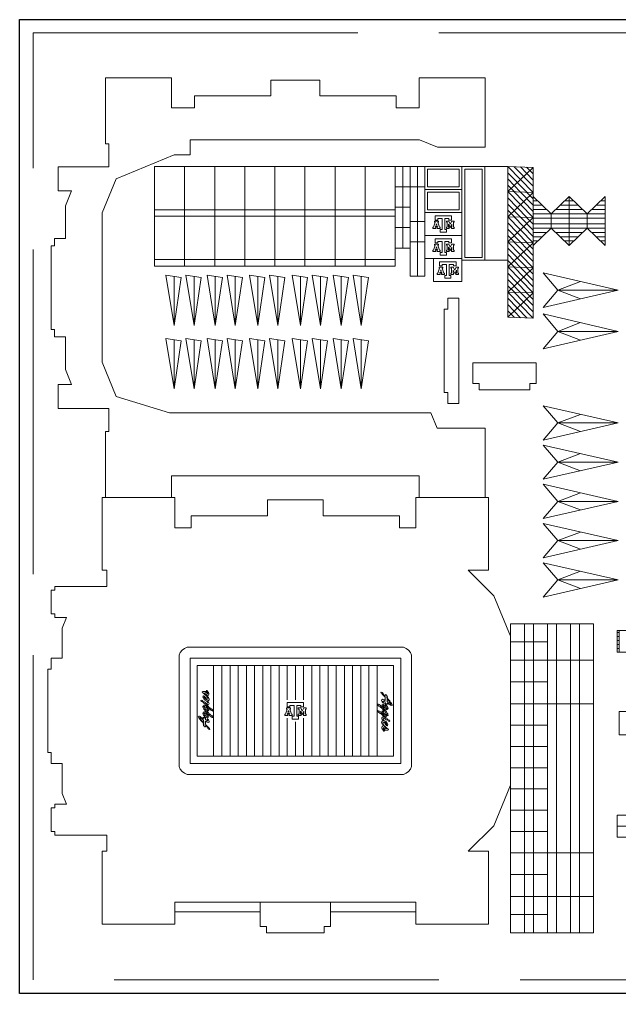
# Model space of a CAD drawing. Header units: inches. Extents: x -1530 to 385, y -443 to 699.
# Drawn here: x 170.21 to 181.3, y 26.38 to 44.38 of the extents above; entities that cross this region are included whole.
import ezdxf

# ---------------------------------------------------------------- set-up
doc = ezdxf.new("R2010")
doc.units = ezdxf.units.IN
doc.header["$LTSCALE"] = 0.5
doc.header["$MEASUREMENT"] = 0
doc.linetypes.add('ACAD_ISO02W100', pattern=[15, 12, -3])
doc.layers.add('01Table', color=1, linetype='Continuous')
for name, color, linetype, lineweight in [('02Material Outline', 3, 'Continuous', 0), ('03Cut', 5, 'Continuous', 0), ('04Score', 2, 'Continuous', 0)]:
    doc.layers.add(name, color=color, linetype=linetype, lineweight=lineweight)

msp = doc.modelspace()

# ---------------------------------------------------------------- linework, layer by layer
at = {"layer": '01Table'}
msp.add_lwpolyline([(170.21, 44.377), (202.21, 44.377), (202.21, 26.377), (170.21, 26.377)], close=True, dxfattribs=at)
at = {"layer": '02Material Outline', "linetype": 'ACAD_ISO02W100'}
msp.add_lwpolyline([(170.46, 44.127), (200.46, 44.127), (200.46, 26.627), (170.46, 26.627)], close=True, dxfattribs=at)
at = {"layer": '03Cut'}
for p, q in [((173.02, 43.3), (171.8, 43.3)), ((171.8, 43.3), (171.8, 42.08)), ((173.02, 43.3), (173.02, 42.742)), ((174.856, 42.964), (174.856, 43.258)), ((174.856, 43.258), (175.757, 43.258)), ((175.757, 42.964), (175.757, 43.258)), ((177.593, 43.3), (178.813, 43.3)), ((177.593, 43.3), (177.593, 42.742)), ((178.813, 43.3), (178.813, 42.017)), ((173.443, 42.964), (174.856, 42.964)), ((173.443, 42.742), (173.443, 42.964)), ((175.757, 42.964), (177.17, 42.964)), ((177.17, 42.742), (177.17, 42.964)), ((173.443, 42.742), (173.02, 42.742)), ((177.17, 42.742), (177.593, 42.742)), ((173.361, 41.877), (173.361, 42.155)), ((173.361, 42.155), (177.602, 42.155)), ((177.934, 42.017), (177.602, 42.155)), ((171.862, 42.08), (171.8, 42.08)), ((171.862, 41.656), (171.862, 42.08)), ((178.813, 42.017), (177.934, 42.017)), ((171.996, 41.433), (173.066, 41.877)), ((173.361, 41.877), (173.066, 41.877)), ((170.925, 41.211), (170.925, 41.656)), ((171.862, 41.656), (170.925, 41.656)), ((172.704, 41.66), (179.234, 41.66)), ((172.704, 41.66), (172.704, 39.82)), ((177.152, 41.66), (177.152, 39.82)), ((177.289, 40.153), (177.289, 41.66)), ((177.425, 39.633), (177.425, 41.66)), ((177.562, 39.633), (177.562, 41.66)), ((177.698, 39.633), (177.698, 41.66)), ((178.384, 41.66), (178.384, 39.536)), ((178.809, 41.66), (178.809, 39.928)), ((179.698, 41.644), (179.234, 41.66)), ((179.234, 41.66), (179.234, 38.875)), ((179.698, 41.644), (179.234, 41.195)), ((179.698, 41.644), (179.698, 38.858)), ((171.734, 40.801), (171.996, 41.433)), ((177.698, 41.283), (177.152, 41.283)), ((178.384, 41.235), (177.698, 41.235)), ((171.173, 41.211), (170.925, 41.211)), ((171.059, 40.935), (171.173, 41.211)), ((179.698, 41.179), (179.234, 41.195)), ((179.698, 41.179), (179.234, 40.731)), ((179.698, 41.106), (180.031, 40.783)), ((180.365, 41.106), (180.031, 40.783)), ((180.365, 41.106), (180.365, 40.2)), ((180.365, 41.106), (180.699, 40.783)), ((181.033, 41.106), (180.699, 40.783)), ((181.033, 41.106), (181.033, 40.2)), ((171.059, 40.331), (171.059, 40.935)), ((177.425, 40.906), (177.152, 40.906)), ((171.734, 40.801), (171.734, 38.041)), ((172.704, 40.74), (177.152, 40.74)), ((178.384, 40.81), (177.698, 40.81)), ((179.698, 40.715), (179.234, 40.731)), ((179.698, 40.715), (179.234, 40.267)), ((180.031, 40.783), (180.031, 40.523)), ((180.699, 40.783), (180.699, 40.523)), ((177.425, 40.53), (177.152, 40.53)), ((177.425, 40.646), (177.698, 40.646)), ((180.031, 40.523), (179.698, 40.2)), ((180.031, 40.523), (180.365, 40.2)), ((180.699, 40.523), (180.365, 40.2)), ((180.699, 40.523), (181.033, 40.2)), ((170.857, 40.331), (171.059, 40.331)), ((170.857, 40.192), (170.857, 40.331)), ((178.384, 40.386), (177.698, 40.386)), ((170.795, 40.192), (170.795, 38.649)), ((170.857, 40.192), (170.795, 40.192)), ((177.152, 40.153), (177.425, 40.153)), ((177.425, 40.27), (177.698, 40.27)), ((179.698, 40.251), (179.234, 40.267)), ((179.698, 40.251), (179.234, 39.803)), ((178.384, 39.961), (177.698, 39.961)), ((177.861, 39.961), (177.861, 39.536)), ((172.704, 39.82), (177.152, 39.82)), ((178.384, 39.928), (179.234, 39.928)), ((179.698, 39.787), (179.234, 39.803)), ((179.698, 39.787), (179.234, 39.339)), ((172.915, 39.649), (173.198, 39.606)), ((173.065, 38.719), (172.915, 39.649)), ((173.065, 38.719), (173.198, 39.606)), ((173.284, 39.649), (173.567, 39.606)), ((173.434, 38.719), (173.284, 39.649)), ((173.434, 38.719), (173.567, 39.606)), ((173.675, 39.649), (173.958, 39.606)), ((173.825, 38.719), (173.675, 39.649)), ((173.825, 38.719), (173.958, 39.606)), ((174.044, 39.649), (174.327, 39.606)), ((174.194, 38.719), (174.044, 39.649)), ((174.194, 38.719), (174.327, 39.606)), ((174.462, 39.649), (174.745, 39.606)), ((174.612, 38.719), (174.462, 39.649)), ((174.612, 38.719), (174.745, 39.606)), ((174.831, 39.649), (175.114, 39.606)), ((174.981, 38.719), (174.831, 39.649)), ((174.981, 38.719), (175.114, 39.606)), ((175.249, 39.649), (175.532, 39.606)), ((175.399, 38.719), (175.249, 39.649)), ((175.399, 38.719), (175.532, 39.606)), ((175.618, 39.649), (175.901, 39.606)), ((175.768, 38.719), (175.618, 39.649)), ((175.768, 38.719), (175.901, 39.606)), ((176.005, 39.649), (176.288, 39.606)), ((176.154, 38.719), (176.005, 39.649)), ((176.154, 38.719), (176.288, 39.606)), ((176.374, 39.649), (176.657, 39.606)), ((176.523, 38.719), (176.374, 39.649)), ((176.523, 38.719), (176.657, 39.606)), ((177.425, 39.633), (177.698, 39.633)), ((181.268, 39.374), (179.885, 39.697)), ((180.157, 39.374), (179.885, 39.697)), ((178.384, 39.536), (177.861, 39.536)), ((179.698, 39.323), (179.234, 39.339)), ((179.698, 39.323), (179.234, 38.875)), ((181.268, 39.374), (179.885, 39.051)), ((180.157, 39.374), (179.885, 39.051)), ((181.268, 39.374), (180.157, 39.374)), ((178.124, 39.024), (178.124, 39.226)), ((178.124, 39.226), (178.325, 39.226)), ((178.325, 39.226), (178.325, 37.28)), ((178.057, 39.024), (178.057, 37.481)), ((178.124, 39.024), (178.057, 39.024)), ((181.268, 38.613), (179.885, 38.936)), ((180.157, 38.613), (179.885, 38.936)), ((179.698, 38.858), (179.234, 38.875)), ((170.857, 38.649), (170.795, 38.649)), ((170.857, 38.649), (170.857, 38.511)), ((181.268, 38.613), (179.885, 38.291)), ((180.157, 38.613), (179.885, 38.291)), ((181.268, 38.613), (180.157, 38.613)), ((170.857, 38.511), (171.059, 38.511)), ((171.059, 38.511), (171.059, 37.907)), ((172.915, 38.479), (173.198, 38.437)), ((173.065, 37.55), (172.915, 38.479)), ((173.065, 37.55), (173.198, 38.437)), ((173.284, 38.479), (173.567, 38.437)), ((173.434, 37.55), (173.284, 38.479)), ((173.434, 37.55), (173.567, 38.437)), ((173.675, 38.479), (173.958, 38.437)), ((173.825, 37.55), (173.675, 38.479)), ((173.825, 37.55), (173.958, 38.437)), ((174.044, 38.479), (174.327, 38.437)), ((174.194, 37.55), (174.044, 38.479)), ((174.194, 37.55), (174.327, 38.437)), ((174.462, 38.479), (174.745, 38.437)), ((174.612, 37.55), (174.462, 38.479)), ((174.612, 37.55), (174.745, 38.437)), ((174.831, 38.479), (175.114, 38.437)), ((174.981, 37.55), (174.831, 38.479)), ((174.981, 37.55), (175.114, 38.437)), ((175.249, 38.479), (175.532, 38.437)), ((175.399, 37.55), (175.249, 38.479)), ((175.399, 37.55), (175.532, 38.437)), ((175.618, 38.479), (175.901, 38.437)), ((175.768, 37.55), (175.618, 38.479)), ((175.768, 37.55), (175.901, 38.437)), ((176.005, 38.479), (176.288, 38.437)), ((176.154, 37.55), (176.005, 38.479)), ((176.154, 37.55), (176.288, 38.437)), ((176.374, 38.479), (176.657, 38.437)), ((176.523, 37.55), (176.374, 38.479)), ((176.523, 37.55), (176.657, 38.437)), ((171.734, 38.041), (171.996, 37.408)), ((178.583, 38.034), (178.583, 37.652)), ((178.583, 38.034), (179.753, 38.034)), ((179.753, 38.034), (179.753, 37.652)), ((171.059, 37.907), (171.173, 37.631)), ((171.173, 37.631), (170.925, 37.631)), ((170.925, 37.186), (170.925, 37.631)), ((178.583, 37.652), (178.7, 37.652)), ((178.7, 37.652), (178.7, 37.535)), ((179.753, 37.652), (179.636, 37.652)), ((179.636, 37.652), (179.636, 37.535)), ((178.124, 37.481), (178.057, 37.481)), ((178.124, 37.481), (178.124, 37.28)), ((179.636, 37.535), (178.7, 37.535)), ((172.979, 37.106), (171.996, 37.408)), ((178.124, 37.28), (178.325, 37.28)), ((171.862, 37.186), (170.925, 37.186)), ((171.862, 37.186), (171.862, 36.762)), ((172.979, 37.106), (177.808, 37.106)), ((177.924, 36.825), (177.808, 37.106)), ((181.268, 36.921), (179.885, 37.237)), ((180.157, 36.921), (179.885, 37.237)), ((181.268, 36.921), (179.885, 36.604)), ((180.157, 36.921), (179.885, 36.604)), ((181.268, 36.921), (180.157, 36.921)), ((171.8, 35.542), (171.8, 36.762)), ((171.862, 36.762), (171.8, 36.762)), ((178.813, 36.825), (177.924, 36.825)), ((178.813, 35.542), (178.813, 36.825)), ((181.268, 36.196), (179.885, 36.512)), ((180.157, 36.196), (179.885, 36.512)), ((181.268, 36.196), (179.885, 35.879)), ((180.157, 36.196), (179.885, 35.879)), ((181.268, 36.196), (180.157, 36.196)), ((173.02, 35.542), (173.02, 35.945)), ((177.593, 35.945), (173.02, 35.945)), ((177.593, 35.542), (177.593, 35.945)), ((181.268, 35.471), (179.885, 35.787)), ((180.157, 35.471), (179.885, 35.787)), ((173.082, 35.542), (171.737, 35.542)), ((171.737, 35.542), (171.737, 34.197)), ((173.082, 35.542), (173.082, 34.984)), ((174.793, 35.207), (174.793, 35.5)), ((174.793, 35.5), (175.82, 35.5)), ((175.82, 35.207), (175.82, 35.5)), ((177.531, 35.542), (178.876, 35.542)), ((177.531, 35.542), (177.531, 34.984)), ((178.876, 35.542), (178.876, 34.197)), ((181.268, 35.471), (179.885, 35.154)), ((180.157, 35.471), (179.885, 35.154)), ((181.268, 35.471), (180.157, 35.471)), ((173.381, 35.207), (174.793, 35.207)), ((173.381, 34.984), (173.381, 35.207)), ((175.82, 35.207), (177.232, 35.207)), ((177.232, 34.984), (177.232, 35.207)), ((173.381, 34.984), (173.082, 34.984)), ((177.232, 34.984), (177.531, 34.984)), ((181.268, 34.746), (179.885, 35.062)), ((180.157, 34.746), (179.885, 35.062)), ((181.268, 34.746), (179.885, 34.429)), ((180.157, 34.746), (179.885, 34.429)), ((181.268, 34.746), (180.157, 34.746)), ((181.268, 34.021), (179.885, 34.337)), ((180.157, 34.021), (179.885, 34.337)), ((171.824, 34.197), (171.737, 34.197)), ((171.824, 33.898), (171.824, 34.197)), ((178.501, 34.197), (178.876, 34.197)), ((178.974, 33.724), (178.501, 34.197)), ((181.268, 34.021), (179.885, 33.704)), ((180.157, 34.021), (179.885, 33.704)), ((181.268, 34.021), (180.157, 34.021)), ((171.824, 33.898), (170.862, 33.898)), ((170.862, 33.898), (170.862, 33.831)), ((170.795, 33.395), (170.795, 33.831)), ((170.862, 33.831), (170.795, 33.831)), ((179.283, 32.978), (178.974, 33.724)), ((170.862, 33.395), (170.795, 33.395)), ((170.862, 33.328), (170.862, 33.395)), ((171.079, 33.328), (170.862, 33.328)), ((170.996, 33.127), (171.079, 33.328)), ((170.996, 32.574), (170.996, 33.127)), ((180.814, 33.207), (179.283, 33.207)), ((179.283, 33.207), (179.283, 27.5)), ((180.814, 33.207), (180.814, 27.5)), ((181.249, 33.085), (181.249, 32.682)), ((182.286, 33.085), (181.249, 33.085)), ((181.249, 32.682), (182.286, 32.682)), ((170.795, 32.574), (170.996, 32.574)), ((170.795, 32.372), (170.795, 32.574)), ((180.814, 32.539), (179.283, 32.539)), ((170.795, 32.372), (170.732, 32.372)), ((170.732, 32.372), (170.732, 30.829)), ((180.814, 31.73), (179.283, 31.73)), ((181.29, 31.154), (181.29, 31.59)), ((181.29, 31.59), (182.286, 31.59)), ((181.29, 31.154), (183.58, 31.154)), ((170.732, 30.829), (170.795, 30.829)), ((170.795, 30.829), (170.795, 30.628)), ((170.795, 30.628), (170.996, 30.628)), ((170.996, 30.628), (170.996, 30.074)), ((170.996, 30.074), (171.079, 29.873)), ((179.283, 30.224), (178.974, 29.477)), ((170.795, 29.806), (170.795, 29.37)), ((170.862, 29.806), (170.795, 29.806)), ((171.079, 29.873), (170.862, 29.873)), ((170.862, 29.873), (170.862, 29.806)), ((181.249, 29.268), (181.249, 29.671)), ((181.249, 29.671), (182.543, 29.671)), ((170.862, 29.37), (170.795, 29.37)), ((170.862, 29.303), (170.862, 29.37)), ((178.974, 29.477), (178.501, 29.005)), ((182.543, 29.469), (181.249, 29.469)), ((171.824, 29.303), (170.862, 29.303)), ((171.824, 29.303), (171.824, 29.005)), ((181.249, 29.268), (182.543, 29.268)), ((171.824, 29.005), (171.737, 29.005)), ((171.737, 27.66), (171.737, 29.005)), ((178.501, 29.005), (178.876, 29.005)), ((178.876, 27.66), (178.876, 29.005)), ((180.814, 28.977), (179.283, 28.977)), ((180.814, 28.168), (179.283, 28.168)), ((173.082, 27.886), (174.659, 27.886)), ((173.082, 27.66), (173.082, 27.886)), ((174.659, 27.886), (174.659, 27.617)), ((175.954, 27.886), (177.531, 27.886)), ((175.954, 27.886), (175.954, 27.617)), ((177.531, 27.66), (177.531, 27.886)), ((173.082, 27.66), (171.737, 27.66)), ((174.659, 27.617), (174.776, 27.617)), ((174.776, 27.617), (174.776, 27.5)), ((175.954, 27.617), (175.837, 27.617)), ((175.837, 27.617), (175.837, 27.5)), ((177.531, 27.66), (178.876, 27.66)), ((175.837, 27.5), (174.776, 27.5)), ((180.814, 27.5), (179.283, 27.5))]:
    msp.add_line(p, q, dxfattribs=at)
at = {"layer": '04Score'}
for p, q in [((173.26, 39.82), (173.26, 41.66)), ((173.816, 39.82), (173.816, 41.66)), ((174.372, 39.82), (174.372, 41.66)), ((174.928, 39.82), (174.928, 41.66)), ((175.484, 39.82), (175.484, 41.66)), ((176.04, 39.82), (176.04, 41.66)), ((176.596, 39.82), (176.596, 41.66)), ((178.334, 41.609), (177.749, 41.609)), ((177.749, 41.609), (177.749, 41.285)), ((178.334, 41.285), (178.334, 41.609)), ((178.759, 41.609), (178.435, 41.609)), ((178.435, 41.609), (178.435, 39.978)), ((178.759, 41.609), (178.759, 39.978)), ((179.698, 41.179), (179.234, 41.66)), ((179.698, 41.295), (179.349, 41.656)), ((179.698, 41.41), (179.464, 41.652)), ((179.698, 41.525), (179.579, 41.648)), ((179.582, 41.183), (179.234, 41.544)), ((179.467, 41.187), (179.234, 41.429)), ((178.334, 41.285), (177.749, 41.285)), ((179.352, 41.191), (179.234, 41.314)), ((178.334, 41.185), (177.749, 41.185)), ((177.749, 41.185), (177.749, 40.861)), ((178.334, 40.861), (178.334, 41.185)), ((179.698, 40.715), (179.234, 41.195)), ((179.582, 40.719), (179.234, 41.08)), ((179.698, 40.83), (179.349, 41.191)), ((179.698, 40.945), (179.464, 41.187)), ((179.698, 41.061), (179.579, 41.183)), ((178.334, 40.861), (177.749, 40.861)), ((179.467, 40.723), (179.234, 40.965)), ((179.783, 41.023), (179.698, 41.023)), ((179.866, 40.943), (179.698, 40.943)), ((179.949, 40.863), (179.698, 40.863)), ((180.114, 40.863), (180.616, 40.863)), ((180.197, 40.943), (180.534, 40.943)), ((180.28, 41.023), (180.451, 41.023)), ((180.782, 40.863), (181.033, 40.863)), ((180.865, 40.943), (181.033, 40.943)), ((180.948, 41.023), (181.033, 41.023)), ((172.704, 40.86), (177.152, 40.86)), ((179.352, 40.727), (179.234, 40.85)), ((179.698, 40.251), (179.234, 40.731)), ((179.698, 40.366), (179.349, 40.727)), ((179.698, 40.481), (179.464, 40.723)), ((179.698, 40.596), (179.579, 40.719)), ((181.033, 40.783), (179.698, 40.783)), ((181.033, 40.703), (179.698, 40.703)), ((178.137, 40.578), (178.137, 40.594)), ((179.582, 40.255), (179.234, 40.616)), ((179.467, 40.259), (179.234, 40.501)), ((181.033, 40.603), (179.698, 40.603)), ((181.033, 40.523), (179.698, 40.523)), ((179.352, 40.263), (179.234, 40.386)), ((179.949, 40.443), (179.698, 40.443)), ((179.866, 40.363), (179.698, 40.363)), ((180.114, 40.443), (180.616, 40.443)), ((180.197, 40.363), (180.534, 40.363)), ((180.782, 40.443), (181.033, 40.443)), ((180.865, 40.363), (181.033, 40.363)), ((178.137, 40.153), (178.137, 40.17)), ((179.698, 39.787), (179.234, 40.267)), ((179.582, 39.791), (179.234, 40.152)), ((179.698, 39.902), (179.349, 40.263)), ((179.698, 40.017), (179.464, 40.259)), ((179.698, 40.132), (179.579, 40.255)), ((179.783, 40.283), (179.698, 40.283)), ((180.28, 40.283), (180.451, 40.283)), ((180.948, 40.283), (181.033, 40.283)), ((178.435, 39.978), (178.759, 39.978)), ((179.467, 39.795), (179.234, 40.037)), ((172.704, 39.94), (177.152, 39.94)), ((179.352, 39.799), (179.234, 39.922)), ((179.698, 39.323), (179.234, 39.803)), ((179.698, 39.438), (179.349, 39.799)), ((179.698, 39.553), (179.464, 39.795)), ((179.698, 39.668), (179.579, 39.791)), ((173.065, 38.719), (173.065, 39.626)), ((173.434, 38.719), (173.434, 39.626)), ((173.825, 38.719), (173.825, 39.626)), ((174.194, 38.719), (174.194, 39.626)), ((174.612, 38.719), (174.612, 39.626)), ((174.981, 38.719), (174.981, 39.626)), ((175.399, 38.719), (175.399, 39.626)), ((175.768, 38.719), (175.768, 39.626)), ((176.154, 38.719), (176.154, 39.626)), ((176.523, 38.719), (176.523, 39.626)), ((178.219, 39.729), (178.219, 39.745)), ((179.582, 39.327), (179.234, 39.688)), ((179.467, 39.331), (179.234, 39.573)), ((179.352, 39.335), (179.234, 39.457)), ((180.157, 39.374), (180.577, 39.536)), ((179.698, 38.858), (179.234, 39.339)), ((179.698, 38.974), (179.349, 39.335)), ((179.698, 39.089), (179.464, 39.331)), ((179.698, 39.204), (179.579, 39.327)), ((180.157, 39.374), (180.577, 39.213)), ((179.582, 38.862), (179.234, 39.224)), ((179.467, 38.866), (179.234, 39.108)), ((179.352, 38.87), (179.234, 38.993)), ((180.157, 38.613), (180.577, 38.775)), ((180.157, 38.613), (180.577, 38.452)), ((173.065, 37.55), (173.065, 38.457)), ((173.434, 37.55), (173.434, 38.457)), ((173.825, 37.55), (173.825, 38.457)), ((174.194, 37.55), (174.194, 38.457)), ((174.612, 37.55), (174.612, 38.457)), ((174.981, 37.55), (174.981, 38.457)), ((175.399, 37.55), (175.399, 38.457)), ((175.768, 37.55), (175.768, 38.457)), ((176.154, 37.55), (176.154, 38.457)), ((176.523, 37.55), (176.523, 38.457)), ((180.157, 36.921), (180.577, 37.079)), ((180.157, 36.921), (180.577, 36.762)), ((180.157, 36.196), (180.577, 36.354)), ((180.157, 36.196), (180.577, 36.037)), ((180.157, 35.471), (180.577, 35.629)), ((180.157, 35.471), (180.577, 35.312)), ((180.157, 34.746), (180.577, 34.904)), ((180.157, 34.746), (180.577, 34.587)), ((180.157, 34.021), (180.577, 34.179)), ((180.157, 34.021), (180.577, 33.862)), ((179.54, 33.207), (179.54, 27.5)), ((179.708, 33.207), (179.708, 27.5)), ((179.965, 33.207), (179.965, 27.5)), ((180.132, 33.207), (180.132, 27.5)), ((180.389, 33.207), (180.389, 27.5)), ((180.557, 33.207), (180.557, 27.5)), ((181.29, 32.682), (181.29, 33.085)), ((173.307, 32.775), (173.257, 32.754)), ((177.306, 32.775), (173.307, 32.775)), ((177.306, 32.775), (177.356, 32.754)), ((179.965, 32.873), (179.283, 32.873)), ((173.16, 32.627), (173.181, 32.678)), ((173.16, 32.627), (173.16, 30.574)), ((173.181, 32.678), (173.214, 32.721)), ((173.214, 32.721), (173.257, 32.754)), ((177.399, 32.721), (177.356, 32.754)), ((177.432, 32.678), (177.399, 32.721)), ((177.453, 32.627), (177.432, 32.678)), ((177.453, 30.574), (177.453, 32.627)), ((177.252, 32.574), (173.361, 32.574)), ((173.361, 32.574), (173.361, 30.628)), ((177.118, 32.439), (173.495, 32.439)), ((173.495, 32.439), (173.495, 30.762)), ((173.797, 32.439), (173.797, 30.762)), ((173.948, 32.439), (173.948, 30.762)), ((174.099, 32.439), (174.099, 30.762)), ((174.25, 32.439), (174.25, 30.762)), ((174.401, 32.439), (174.401, 30.762)), ((174.552, 32.439), (174.552, 30.762)), ((174.703, 32.439), (174.703, 30.762)), ((174.854, 32.439), (174.854, 30.762)), ((175.005, 32.439), (175.005, 30.762)), ((175.156, 32.439), (175.156, 31.803)), ((175.306, 32.439), (175.306, 31.803)), ((175.457, 32.439), (175.457, 31.803)), ((175.608, 32.439), (175.608, 30.762)), ((175.759, 32.439), (175.759, 30.762)), ((175.91, 32.439), (175.91, 30.762)), ((176.061, 32.439), (176.061, 30.762)), ((176.212, 32.439), (176.212, 30.762)), ((176.363, 32.439), (176.363, 30.762)), ((176.514, 32.439), (176.514, 30.762)), ((176.665, 32.439), (176.665, 30.762)), ((176.816, 32.439), (176.816, 30.762)), ((177.118, 30.762), (177.118, 32.439)), ((177.252, 30.628), (177.252, 32.574)), ((179.965, 32.134), (179.283, 32.134)), ((175.402, 31.581), (175.402, 31.597)), ((175.156, 31.467), (175.156, 30.762)), ((175.306, 31.398), (175.306, 30.762)), ((175.457, 31.467), (175.457, 30.762)), ((179.965, 31.337), (179.283, 31.337)), ((179.965, 30.944), (179.283, 30.944)), ((173.361, 30.628), (177.252, 30.628)), ((173.495, 30.762), (177.118, 30.762)), ((173.16, 30.574), (173.181, 30.524)), ((173.181, 30.524), (173.214, 30.481)), ((173.214, 30.481), (173.257, 30.448)), ((173.307, 30.427), (173.257, 30.448)), ((173.307, 30.427), (177.306, 30.427)), ((177.306, 30.427), (177.356, 30.448)), ((177.399, 30.481), (177.356, 30.448)), ((177.432, 30.524), (177.399, 30.481)), ((177.453, 30.574), (177.432, 30.524)), ((179.965, 30.55), (179.283, 30.55)), ((179.965, 30.157), (179.283, 30.157)), ((179.965, 29.763), (179.283, 29.763)), ((179.965, 29.37), (179.283, 29.37)), ((179.965, 28.573), (179.283, 28.573)), ((177.531, 28.062), (173.082, 28.062)), ((173.082, 28.062), (173.082, 27.886)), ((174.659, 27.886), (174.659, 28.062)), ((175.954, 27.886), (175.954, 28.062)), ((177.531, 28.062), (177.531, 27.886)), ((179.965, 27.834), (179.283, 27.834))]:
    msp.add_line(p, q, dxfattribs=at)
at = {"layer": '04Score', "color": 2, "lineweight": 0}
for p, q in [((178.194, 40.751), (177.889, 40.751)), ((177.889, 40.751), (177.889, 40.671)), ((177.94, 40.671), (177.94, 40.699)), ((177.94, 40.699), (178.016, 40.699)), ((178.016, 40.699), (178.016, 40.496)), ((178.068, 40.496), (178.068, 40.699)), ((178.068, 40.699), (178.143, 40.699)), ((178.143, 40.671), (178.143, 40.699)), ((178.194, 40.751), (178.194, 40.671)), ((177.857, 40.537), (177.844, 40.537)), ((177.844, 40.537), (177.844, 40.514)), ((177.844, 40.514), (177.9, 40.514)), ((177.889, 40.628), (177.857, 40.537)), ((177.879, 40.628), (177.879, 40.651)), ((177.879, 40.651), (177.949, 40.651)), ((177.889, 40.628), (177.879, 40.628)), ((177.889, 40.671), (177.94, 40.671)), ((177.891, 40.537), (177.896, 40.55)), ((177.9, 40.537), (177.891, 40.537)), ((177.896, 40.55), (177.931, 40.55)), ((177.9, 40.514), (177.9, 40.537)), ((177.903, 40.573), (177.913, 40.603)), ((177.924, 40.573), (177.903, 40.573)), ((177.913, 40.603), (177.924, 40.573)), ((177.926, 40.537), (177.926, 40.514)), ((177.935, 40.537), (177.926, 40.537)), ((177.926, 40.514), (177.982, 40.514)), ((177.931, 40.55), (177.935, 40.537)), ((177.97, 40.537), (177.939, 40.628)), ((177.939, 40.628), (177.949, 40.628)), ((177.949, 40.651), (177.949, 40.628)), ((177.982, 40.537), (177.97, 40.537)), ((177.982, 40.514), (177.982, 40.537)), ((178.14, 40.651), (178.096, 40.651)), ((178.096, 40.651), (178.096, 40.628)), ((178.096, 40.628), (178.109, 40.628)), ((178.109, 40.537), (178.096, 40.537)), ((178.096, 40.537), (178.096, 40.514)), ((178.096, 40.514), (178.147, 40.514)), ((178.109, 40.628), (178.109, 40.537)), ((178.137, 40.594), (178.17, 40.531)), ((178.137, 40.537), (178.137, 40.578)), ((178.147, 40.537), (178.137, 40.537)), ((178.168, 40.593), (178.14, 40.651)), ((178.194, 40.671), (178.143, 40.671)), ((178.147, 40.514), (178.147, 40.537)), ((178.197, 40.651), (178.168, 40.593)), ((178.17, 40.531), (178.2, 40.594)), ((178.2, 40.537), (178.192, 40.537)), ((178.192, 40.537), (178.192, 40.514)), ((178.192, 40.514), (178.242, 40.514)), ((178.242, 40.651), (178.197, 40.651)), ((178.2, 40.594), (178.2, 40.537)), ((178.228, 40.537), (178.228, 40.628)), ((178.228, 40.628), (178.242, 40.628)), ((178.242, 40.537), (178.228, 40.537)), ((178.242, 40.628), (178.242, 40.651)), ((178.242, 40.514), (178.242, 40.537)), ((178.194, 40.326), (177.889, 40.326)), ((177.889, 40.326), (177.889, 40.247)), ((178.016, 40.496), (177.983, 40.496)), ((177.983, 40.445), (177.983, 40.496)), ((177.983, 40.445), (178.099, 40.445)), ((178.099, 40.496), (178.068, 40.496)), ((178.099, 40.445), (178.099, 40.496)), ((178.194, 40.326), (178.194, 40.247)), ((177.889, 40.203), (177.857, 40.112)), ((177.879, 40.203), (177.879, 40.226)), ((177.879, 40.226), (177.949, 40.226)), ((177.889, 40.203), (177.879, 40.203)), ((177.889, 40.247), (177.94, 40.247)), ((177.903, 40.148), (177.913, 40.178)), ((177.924, 40.148), (177.903, 40.148)), ((177.913, 40.178), (177.924, 40.148)), ((177.97, 40.112), (177.939, 40.203)), ((177.939, 40.203), (177.949, 40.203)), ((177.94, 40.247), (177.94, 40.275)), ((177.94, 40.275), (178.016, 40.275)), ((177.949, 40.226), (177.949, 40.203)), ((178.016, 40.275), (178.016, 40.071)), ((178.068, 40.071), (178.068, 40.275)), ((178.068, 40.275), (178.143, 40.275)), ((178.14, 40.226), (178.096, 40.226)), ((178.096, 40.226), (178.096, 40.203)), ((178.096, 40.203), (178.109, 40.203)), ((178.109, 40.203), (178.109, 40.112)), ((178.137, 40.17), (178.17, 40.107)), ((178.137, 40.112), (178.137, 40.153)), ((178.168, 40.168), (178.14, 40.226)), ((178.143, 40.247), (178.143, 40.275)), ((178.194, 40.247), (178.143, 40.247)), ((178.197, 40.226), (178.168, 40.168)), ((178.17, 40.107), (178.2, 40.17)), ((178.242, 40.226), (178.197, 40.226)), ((178.2, 40.17), (178.2, 40.112)), ((178.228, 40.112), (178.228, 40.203)), ((178.228, 40.203), (178.242, 40.203)), ((178.242, 40.203), (178.242, 40.226)), ((177.857, 40.112), (177.844, 40.112)), ((177.844, 40.112), (177.844, 40.09)), ((177.844, 40.09), (177.9, 40.09)), ((177.891, 40.112), (177.896, 40.125)), ((177.9, 40.112), (177.891, 40.112)), ((177.896, 40.125), (177.931, 40.125)), ((177.9, 40.09), (177.9, 40.112)), ((177.935, 40.112), (177.926, 40.112)), ((177.926, 40.112), (177.926, 40.09)), ((177.926, 40.09), (177.982, 40.09)), ((177.931, 40.125), (177.935, 40.112)), ((177.982, 40.112), (177.97, 40.112)), ((177.982, 40.09), (177.982, 40.112)), ((178.016, 40.071), (177.983, 40.071)), ((177.983, 40.021), (177.983, 40.071)), ((177.983, 40.021), (178.099, 40.021)), ((178.099, 40.071), (178.068, 40.071)), ((178.109, 40.112), (178.096, 40.112)), ((178.096, 40.112), (178.096, 40.09)), ((178.096, 40.09), (178.147, 40.09)), ((178.099, 40.021), (178.099, 40.071)), ((178.147, 40.112), (178.137, 40.112)), ((178.147, 40.09), (178.147, 40.112)), ((178.2, 40.112), (178.192, 40.112)), ((178.192, 40.112), (178.192, 40.09)), ((178.192, 40.09), (178.242, 40.09)), ((178.242, 40.112), (178.228, 40.112)), ((178.242, 40.09), (178.242, 40.112)), ((177.961, 39.779), (177.961, 39.801)), ((177.961, 39.801), (178.031, 39.801)), ((178.275, 39.901), (177.971, 39.901)), ((177.971, 39.901), (177.971, 39.822)), ((177.971, 39.822), (178.021, 39.822)), ((178.021, 39.822), (178.021, 39.85)), ((178.021, 39.85), (178.098, 39.85)), ((178.031, 39.801), (178.031, 39.779)), ((178.098, 39.85), (178.098, 39.647)), ((178.149, 39.647), (178.149, 39.85)), ((178.149, 39.85), (178.225, 39.85)), ((178.221, 39.801), (178.177, 39.801)), ((178.177, 39.801), (178.177, 39.779)), ((178.25, 39.744), (178.221, 39.801)), ((178.225, 39.822), (178.225, 39.85)), ((178.275, 39.822), (178.225, 39.822)), ((178.279, 39.801), (178.25, 39.744)), ((178.275, 39.901), (178.275, 39.822)), ((178.323, 39.801), (178.279, 39.801)), ((178.323, 39.779), (178.323, 39.801)), ((177.939, 39.688), (177.926, 39.688)), ((177.926, 39.688), (177.926, 39.665)), ((177.926, 39.665), (177.982, 39.665)), ((177.971, 39.779), (177.939, 39.688)), ((177.971, 39.779), (177.961, 39.779)), ((177.973, 39.688), (177.977, 39.701)), ((177.982, 39.688), (177.973, 39.688)), ((177.977, 39.701), (178.013, 39.701)), ((177.982, 39.665), (177.982, 39.688)), ((177.985, 39.723), (177.995, 39.753)), ((178.005, 39.723), (177.985, 39.723)), ((177.995, 39.753), (178.005, 39.723)), ((178.017, 39.688), (178.007, 39.688)), ((178.007, 39.688), (178.007, 39.665)), ((178.007, 39.665), (178.063, 39.665)), ((178.013, 39.701), (178.017, 39.688)), ((178.051, 39.688), (178.021, 39.779)), ((178.021, 39.779), (178.031, 39.779)), ((178.063, 39.688), (178.051, 39.688)), ((178.063, 39.665), (178.063, 39.688)), ((178.098, 39.647), (178.065, 39.647)), ((178.065, 39.596), (178.065, 39.647)), ((178.181, 39.647), (178.149, 39.647)), ((178.177, 39.779), (178.19, 39.779)), ((178.19, 39.688), (178.177, 39.688)), ((178.177, 39.688), (178.177, 39.665)), ((178.177, 39.665), (178.229, 39.665)), ((178.181, 39.596), (178.181, 39.647)), ((178.19, 39.779), (178.19, 39.688)), ((178.219, 39.745), (178.252, 39.682)), ((178.219, 39.688), (178.219, 39.729)), ((178.229, 39.688), (178.219, 39.688)), ((178.229, 39.665), (178.229, 39.688)), ((178.252, 39.682), (178.282, 39.745)), ((178.282, 39.688), (178.274, 39.688)), ((178.274, 39.688), (178.274, 39.665)), ((178.274, 39.665), (178.323, 39.665)), ((178.282, 39.745), (178.282, 39.688)), ((178.31, 39.688), (178.31, 39.779)), ((178.31, 39.779), (178.323, 39.779)), ((178.323, 39.688), (178.31, 39.688)), ((178.323, 39.665), (178.323, 39.688)), ((178.065, 39.596), (178.181, 39.596)), ((175.459, 31.753), (175.154, 31.753)), ((175.154, 31.753), (175.154, 31.674)), ((175.205, 31.674), (175.205, 31.702)), ((175.205, 31.702), (175.282, 31.702)), ((175.282, 31.702), (175.282, 31.499)), ((175.333, 31.499), (175.333, 31.702)), ((175.333, 31.702), (175.408, 31.702)), ((175.408, 31.674), (175.408, 31.702)), ((175.459, 31.753), (175.459, 31.674)), ((175.122, 31.54), (175.109, 31.54)), ((175.109, 31.54), (175.109, 31.517)), ((175.109, 31.517), (175.166, 31.517)), ((175.154, 31.631), (175.122, 31.54)), ((175.144, 31.631), (175.144, 31.654)), ((175.144, 31.654), (175.214, 31.654)), ((175.154, 31.631), (175.144, 31.631)), ((175.154, 31.674), (175.205, 31.674)), ((175.156, 31.54), (175.161, 31.553)), ((175.166, 31.54), (175.156, 31.54)), ((175.161, 31.553), (175.196, 31.553)), ((175.166, 31.517), (175.166, 31.54)), ((175.168, 31.576), (175.179, 31.606)), ((175.189, 31.576), (175.168, 31.576)), ((175.179, 31.606), (175.189, 31.576)), ((175.201, 31.54), (175.191, 31.54)), ((175.191, 31.54), (175.191, 31.517)), ((175.191, 31.517), (175.247, 31.517)), ((175.196, 31.553), (175.201, 31.54)), ((175.235, 31.54), (175.205, 31.631)), ((175.205, 31.631), (175.214, 31.631)), ((175.214, 31.654), (175.214, 31.631)), ((175.247, 31.54), (175.235, 31.54)), ((175.247, 31.517), (175.247, 31.54)), ((175.405, 31.654), (175.361, 31.654)), ((175.361, 31.654), (175.361, 31.631)), ((175.361, 31.631), (175.374, 31.631)), ((175.374, 31.54), (175.361, 31.54)), ((175.361, 31.54), (175.361, 31.517)), ((175.361, 31.517), (175.412, 31.517)), ((175.374, 31.631), (175.374, 31.54)), ((175.402, 31.597), (175.436, 31.534)), ((175.402, 31.54), (175.402, 31.581)), ((175.412, 31.54), (175.402, 31.54)), ((175.434, 31.596), (175.405, 31.654)), ((175.459, 31.674), (175.408, 31.674)), ((175.412, 31.517), (175.412, 31.54)), ((175.462, 31.654), (175.434, 31.596)), ((175.436, 31.534), (175.465, 31.597)), ((175.465, 31.54), (175.457, 31.54)), ((175.457, 31.54), (175.457, 31.517)), ((175.457, 31.517), (175.507, 31.517)), ((175.507, 31.654), (175.462, 31.654)), ((175.465, 31.597), (175.465, 31.54)), ((175.493, 31.54), (175.493, 31.631)), ((175.493, 31.631), (175.507, 31.631)), ((175.507, 31.54), (175.493, 31.54)), ((175.507, 31.631), (175.507, 31.654)), ((175.507, 31.517), (175.507, 31.54)), ((175.282, 31.499), (175.248, 31.499)), ((175.248, 31.448), (175.248, 31.499)), ((175.248, 31.448), (175.365, 31.448)), ((175.365, 31.499), (175.333, 31.499)), ((175.365, 31.448), (175.365, 31.499))]:
    msp.add_line(p, q, dxfattribs=at)
at = {"layer": '04Score', "linetype": 'Continuous'}
for p, q in [((181.29, 33.05), (181.249, 33.05)), ((181.29, 32.975), (181.249, 32.975)), ((181.29, 32.9), (181.249, 32.9)), ((181.29, 32.825), (181.249, 32.825)), ((181.29, 32.75), (181.249, 32.75))]:
    msp.add_line(p, q, dxfattribs=at)
at = {"layer": '04Score', "color": 2, "lineweight": 0}
for points in [[(173.62, 31.959), (173.606, 31.956), (173.596, 31.953), (173.591, 31.954), (173.588, 31.953), (173.586, 31.946)], [(173.586, 31.946), (173.586, 31.945), (173.591, 31.935), (173.605, 31.93), (173.608, 31.927), (173.616, 31.92), (173.625, 31.911), (173.636, 31.901), (173.648, 31.889), (173.662, 31.876), (173.663, 31.876)], [(173.611, 31.875), (173.602, 31.871), (173.599, 31.86)], [(173.69, 31.826), (173.685, 31.815), (173.684, 31.814), (173.671, 31.81), (173.667, 31.81), (173.662, 31.822), (173.656, 31.835), (173.649, 31.846), (173.649, 31.847), (173.64, 31.859), (173.63, 31.868), (173.624, 31.872), (173.611, 31.875)], [(173.687, 31.928), (173.686, 31.92), (173.677, 31.932), (173.668, 31.942), (173.662, 31.948), (173.651, 31.956), (173.645, 31.958), (173.632, 31.96), (173.62, 31.959)], [(173.687, 31.928), (173.686, 31.92), (173.677, 31.932), (173.668, 31.942), (173.662, 31.948), (173.651, 31.956), (173.645, 31.958), (173.632, 31.96), (173.62, 31.959)], [(173.621, 31.93), (173.643, 31.933), (173.645, 31.933), (173.648, 31.933), (173.656, 31.932), (173.668, 31.928), (173.672, 31.924), (173.68, 31.912)], [(173.621, 31.93), (173.643, 31.933), (173.645, 31.933), (173.648, 31.933), (173.656, 31.932), (173.668, 31.928), (173.672, 31.924), (173.68, 31.912)], [(173.68, 31.912), (173.678, 31.91), (173.667, 31.902), (173.662, 31.89), (173.661, 31.89), (173.647, 31.904), (173.636, 31.915), (173.627, 31.924), (173.621, 31.93)], [(173.662, 31.974), (173.667, 31.968), (173.675, 31.957), (173.677, 31.954), (173.683, 31.942), (173.687, 31.928)], [(173.692, 31.951), (173.683, 31.962), (173.672, 31.974), (173.662, 31.974)], [(173.663, 31.876), (173.669, 31.868), (173.677, 31.857), (173.68, 31.854), (173.687, 31.842), (173.687, 31.84), (173.69, 31.826)], [(173.672, 31.876), (173.684, 31.878)], [(173.692, 31.787), (173.703, 31.793), (173.711, 31.801), (173.714, 31.814), (173.713, 31.819), (173.71, 31.832), (173.703, 31.844), (173.701, 31.846), (173.693, 31.856), (173.683, 31.866), (173.672, 31.876)], [(173.684, 31.878), (173.686, 31.879), (173.698, 31.887), (173.7, 31.888), (173.708, 31.9), (173.71, 31.913), (173.71, 31.913), (173.708, 31.925), (173.701, 31.94), (173.699, 31.941), (173.692, 31.951)], [(173.684, 31.878), (173.686, 31.879), (173.698, 31.887), (173.7, 31.888), (173.708, 31.9), (173.71, 31.913), (173.71, 31.913), (173.708, 31.925), (173.701, 31.94), (173.699, 31.941), (173.692, 31.951)], [(176.937, 31.904), (176.937, 31.907), (176.929, 31.92), (176.92, 31.928), (176.909, 31.937), (176.904, 31.94), (176.893, 31.945), (176.888, 31.94), (176.892, 31.929), (176.901, 31.918), (176.902, 31.918), (176.909, 31.91), (176.922, 31.897), (176.929, 31.889), (176.93, 31.889)], [(176.93, 31.889), (176.94, 31.879), (176.943, 31.875), (176.953, 31.865), (176.956, 31.863), (176.966, 31.853)], [(176.935, 31.9), (176.937, 31.904)], [(176.966, 31.871), (176.935, 31.9)], [(176.994, 31.886), (176.983, 31.896), (176.974, 31.9), (176.969, 31.897), (176.967, 31.885), (176.967, 31.885), (176.966, 31.871)], [(177.007, 31.846), (177.006, 31.861), (177.004, 31.872), (177.003, 31.874), (176.994, 31.886)], [(176.997, 31.867), (177.003, 31.862), (177.003, 31.861), (177.007, 31.846)], [(177.082, 31.741), (177.074, 31.752), (177.066, 31.762), (177.058, 31.774), (177.049, 31.784), (177.039, 31.795), (177.036, 31.799), (177.028, 31.808), (177.018, 31.819), (177.008, 31.829), (176.997, 31.84), (176.997, 31.849), (176.997, 31.859), (176.997, 31.867)], [(173.684, 31.621), (173.681, 31.615), (173.675, 31.614), (173.669, 31.614), (173.656, 31.621), (173.656, 31.621), (173.646, 31.63), (173.636, 31.642), (173.635, 31.643), (173.628, 31.655), (173.621, 31.667), (173.62, 31.671), (173.611, 31.684), (173.602, 31.688), (173.601, 31.688), (173.595, 31.679)], [(173.599, 31.86), (173.599, 31.853), (173.603, 31.839), (173.609, 31.828), (173.618, 31.816), (173.625, 31.809), (173.635, 31.799), (173.646, 31.792), (173.647, 31.791), (173.66, 31.786)], [(173.684, 31.749), (173.68, 31.739), (173.671, 31.735), (173.66, 31.739), (173.654, 31.744), (173.642, 31.756), (173.64, 31.758), (173.627, 31.767), (173.624, 31.768), (173.612, 31.773), (173.611, 31.772), (173.605, 31.763)], [(173.605, 31.763), (173.607, 31.755), (173.613, 31.745), (173.624, 31.735), (173.638, 31.724), (173.65, 31.718), (173.658, 31.715), (173.663, 31.714)], [(173.615, 31.851), (173.619, 31.854), (173.629, 31.85), (173.634, 31.846), (173.644, 31.835), (173.651, 31.825), (173.657, 31.812)], [(173.657, 31.812), (173.654, 31.813), (173.641, 31.818), (173.638, 31.82), (173.628, 31.83), (173.627, 31.831), (173.619, 31.842), (173.615, 31.851)], [(173.655, 31.695), (173.645, 31.699), (173.637, 31.702), (173.625, 31.705), (173.62, 31.703), (173.618, 31.698)], [(173.618, 31.698), (173.624, 31.686), (173.631, 31.679), (173.643, 31.669), (173.653, 31.661), (173.662, 31.653), (173.671, 31.642), (173.679, 31.633), (173.684, 31.621)], [(173.689, 31.679), (173.683, 31.682), (173.667, 31.689), (173.655, 31.695)], [(173.689, 31.679), (173.683, 31.682), (173.667, 31.689), (173.655, 31.695)], [(173.66, 31.786), (173.663, 31.786)], [(173.663, 31.786), (173.672, 31.775), (173.679, 31.765), (173.68, 31.762), (173.684, 31.749)], [(173.663, 31.714), (173.689, 31.679)], [(173.674, 31.714), (173.685, 31.715)], [(173.692, 31.661), (173.708, 31.653), (173.708, 31.653), (173.717, 31.642), (173.72, 31.639), (173.729, 31.628), (173.73, 31.627), (173.74, 31.617), (173.742, 31.616), (173.753, 31.607), (173.756, 31.606), (173.77, 31.599), (173.781, 31.596), (173.787, 31.601), (173.786, 31.603), (173.781, 31.613), (173.768, 31.627), (173.762, 31.632), (173.753, 31.64), (173.741, 31.648), (173.728, 31.657), (173.713, 31.665), (173.674, 31.714)], [(173.676, 31.785), (173.677, 31.785), (173.692, 31.787)], [(173.685, 31.715), (173.698, 31.72), (173.707, 31.726), (173.711, 31.738), (173.71, 31.746), (173.701, 31.76), (173.695, 31.767), (173.685, 31.777), (173.676, 31.785)], [(176.921, 31.661), (176.905, 31.668), (176.905, 31.669), (176.896, 31.68), (176.893, 31.683), (176.884, 31.693), (176.883, 31.694), (176.873, 31.704), (176.871, 31.705), (176.86, 31.714), (176.857, 31.716), (176.843, 31.723), (176.832, 31.725), (176.826, 31.72), (176.827, 31.718), (176.832, 31.708), (176.845, 31.695), (176.851, 31.689), (176.86, 31.681), (176.872, 31.673), (176.885, 31.665), (176.899, 31.656), (176.939, 31.607)], [(176.966, 31.791), (176.961, 31.793), (176.946, 31.801), (176.937, 31.805), (176.925, 31.811), (176.915, 31.814), (176.914, 31.814), (176.902, 31.809), (176.897, 31.799), (176.899, 31.79), (176.905, 31.781), (176.905, 31.781), (176.913, 31.769), (176.918, 31.763)], [(177.018, 31.642), (177.017, 31.651), (177.012, 31.664), (177.003, 31.679), (176.996, 31.69), (176.988, 31.701), (176.982, 31.707), (176.972, 31.716), (176.97, 31.718), (176.958, 31.725), (176.945, 31.728), (176.933, 31.726), (176.92, 31.721), (176.913, 31.717), (176.907, 31.707), (176.908, 31.704), (176.913, 31.691), (176.918, 31.683), (176.928, 31.671)], [(176.918, 31.763), (176.928, 31.75), (176.936, 31.749)], [(176.923, 31.775), (176.929, 31.782), (176.935, 31.78), (176.947, 31.774), (176.967, 31.764), (176.968, 31.742), (176.972, 31.739), (176.983, 31.73), (176.994, 31.722), (176.998, 31.719)], [(176.936, 31.749), (176.935, 31.751), (176.926, 31.768), (176.923, 31.775)], [(176.929, 31.701), (176.932, 31.706), (176.938, 31.708), (176.944, 31.707), (176.957, 31.7), (176.957, 31.7), (176.967, 31.691), (176.977, 31.679), (176.977, 31.678), (176.985, 31.666), (176.992, 31.654), (176.993, 31.65), (177.002, 31.637), (177.011, 31.633), (177.012, 31.633), (177.018, 31.642)], [(176.995, 31.623), (176.989, 31.635), (176.982, 31.642), (176.97, 31.652), (176.96, 31.66), (176.951, 31.668), (176.941, 31.679), (176.934, 31.688), (176.929, 31.701)], [(176.966, 31.853), (176.965, 31.844), (176.965, 31.829), (176.965, 31.817), (176.965, 31.807), (176.966, 31.791)], [(176.966, 31.853), (176.965, 31.844), (176.965, 31.829), (176.965, 31.817), (176.965, 31.807), (176.966, 31.791)], [(176.998, 31.719), (177.001, 31.721), (177.001, 31.732), (177.002, 31.738), (177.002, 31.745), (177.01, 31.74), (177.023, 31.733), (177.035, 31.726), (177.047, 31.719), (177.053, 31.716), (177.067, 31.708), (177.076, 31.703), (177.076, 31.703), (177.089, 31.699), (177.09, 31.699), (177.103, 31.704)], [(177, 31.819), (177.003, 31.817), (177.013, 31.806), (177.023, 31.796), (177.026, 31.793), (177.035, 31.782), (177.045, 31.771), (177.047, 31.767), (177.057, 31.756), (177.065, 31.745), (177.072, 31.735), (177.08, 31.723)], [(177.08, 31.723), (177.075, 31.726), (177.063, 31.733), (177.058, 31.736), (177.045, 31.744), (177.037, 31.749), (177.025, 31.756), (177.015, 31.762), (177.001, 31.77), (177, 31.819)], [(177.103, 31.704), (177.096, 31.717), (177.089, 31.729), (177.082, 31.741)], [(173.615, 31.482), (173.612, 31.48), (173.612, 31.47), (173.611, 31.464), (173.611, 31.457), (173.603, 31.461), (173.59, 31.468), (173.578, 31.475), (173.566, 31.482), (173.56, 31.486), (173.546, 31.494), (173.537, 31.499), (173.537, 31.499), (173.523, 31.502), (173.523, 31.502), (173.51, 31.497)], [(173.595, 31.679), (173.596, 31.67), (173.601, 31.657), (173.61, 31.642), (173.617, 31.631), (173.625, 31.62), (173.631, 31.614), (173.641, 31.605), (173.643, 31.603), (173.655, 31.596), (173.663, 31.595)], [(173.684, 31.501), (173.681, 31.496), (173.675, 31.494), (173.669, 31.495), (173.656, 31.502), (173.656, 31.502), (173.646, 31.511), (173.636, 31.522), (173.635, 31.523), (173.628, 31.535), (173.621, 31.548), (173.62, 31.552), (173.611, 31.565), (173.602, 31.569), (173.601, 31.569), (173.595, 31.559)], [(173.595, 31.559), (173.596, 31.551), (173.601, 31.538), (173.61, 31.523), (173.617, 31.512), (173.625, 31.501), (173.631, 31.495), (173.641, 31.486), (173.643, 31.484), (173.655, 31.477), (173.668, 31.474), (173.68, 31.475), (173.693, 31.481), (173.7, 31.485), (173.706, 31.495), (173.705, 31.497), (173.7, 31.511), (173.695, 31.519), (173.685, 31.53)], [(173.655, 31.575), (173.645, 31.579), (173.637, 31.582), (173.625, 31.585), (173.62, 31.583), (173.618, 31.578)], [(173.618, 31.578), (173.624, 31.566), (173.631, 31.56), (173.643, 31.55), (173.653, 31.542), (173.662, 31.533), (173.671, 31.522), (173.679, 31.513), (173.684, 31.501)], [(173.689, 31.559), (173.683, 31.563), (173.667, 31.57), (173.655, 31.575)], [(173.689, 31.559), (173.683, 31.563), (173.667, 31.57), (173.655, 31.575)], [(173.685, 31.65), (173.682, 31.654), (173.672, 31.664), (173.661, 31.675)], [(173.661, 31.675), (173.667, 31.672), (173.678, 31.667), (173.692, 31.661)], [(173.661, 31.675), (173.667, 31.672), (173.678, 31.667), (173.692, 31.661)], [(173.685, 31.53), (173.682, 31.534), (173.672, 31.544), (173.661, 31.555)], [(173.661, 31.555), (173.667, 31.552), (173.678, 31.547), (173.692, 31.541)], [(173.661, 31.555), (173.667, 31.552), (173.678, 31.547), (173.692, 31.541)], [(173.663, 31.595), (173.689, 31.559)], [(173.674, 31.594), (173.68, 31.595), (173.693, 31.6), (173.7, 31.604), (173.706, 31.614), (173.705, 31.617), (173.7, 31.63), (173.695, 31.638), (173.685, 31.65)], [(173.692, 31.541), (173.708, 31.533), (173.708, 31.533), (173.717, 31.522), (173.72, 31.519), (173.729, 31.509), (173.73, 31.508), (173.74, 31.498), (173.742, 31.496), (173.753, 31.488), (173.756, 31.486), (173.77, 31.479), (173.781, 31.477), (173.787, 31.481), (173.786, 31.484), (173.781, 31.494), (173.768, 31.507), (173.762, 31.513), (173.753, 31.52), (173.741, 31.528), (173.728, 31.537), (173.713, 31.546), (173.674, 31.594)], [(176.921, 31.541), (176.905, 31.549), (176.905, 31.549), (176.896, 31.56), (176.893, 31.563), (176.884, 31.573), (176.883, 31.574), (176.873, 31.584), (176.871, 31.586), (176.86, 31.594), (176.857, 31.596), (176.843, 31.603), (176.832, 31.605), (176.826, 31.601), (176.827, 31.598), (176.832, 31.588), (176.845, 31.575), (176.851, 31.569), (176.86, 31.562), (176.872, 31.554), (176.885, 31.545), (176.899, 31.536), (176.939, 31.488)], [(176.939, 31.607), (176.933, 31.607), (176.92, 31.602), (176.913, 31.597), (176.907, 31.587), (176.908, 31.585), (176.913, 31.571), (176.918, 31.563), (176.928, 31.552)], [(176.952, 31.646), (176.946, 31.649), (176.935, 31.654), (176.921, 31.661)], [(176.952, 31.646), (176.946, 31.649), (176.935, 31.654), (176.921, 31.661)], [(176.952, 31.527), (176.946, 31.53), (176.935, 31.535), (176.921, 31.541)], [(176.952, 31.527), (176.946, 31.53), (176.935, 31.535), (176.921, 31.541)], [(176.95, 31.607), (176.924, 31.642)], [(176.924, 31.642), (176.93, 31.639), (176.946, 31.632), (176.958, 31.626)], [(176.924, 31.642), (176.93, 31.639), (176.946, 31.632), (176.958, 31.626)], [(176.949, 31.487), (176.924, 31.523)], [(176.924, 31.523), (176.93, 31.52), (176.946, 31.512), (176.958, 31.507)], [(176.924, 31.523), (176.93, 31.52), (176.946, 31.512), (176.958, 31.507)], [(176.928, 31.671), (176.931, 31.667), (176.941, 31.657), (176.952, 31.646)], [(176.928, 31.552), (176.931, 31.548), (176.941, 31.538), (176.952, 31.527)], [(176.929, 31.581), (176.932, 31.586), (176.938, 31.588), (176.944, 31.587), (176.957, 31.58), (176.957, 31.58), (176.967, 31.571), (176.977, 31.56), (176.977, 31.559), (176.985, 31.547), (176.992, 31.534), (176.993, 31.53), (177.002, 31.518), (177.011, 31.513), (177.012, 31.513), (177.018, 31.523)], [(176.995, 31.504), (176.989, 31.516), (176.982, 31.522), (176.97, 31.533), (176.96, 31.54), (176.951, 31.549), (176.941, 31.56), (176.934, 31.569), (176.929, 31.581)], [(177.018, 31.523), (177.017, 31.531), (177.012, 31.544), (177.003, 31.56), (176.996, 31.57), (176.988, 31.581), (176.982, 31.587), (176.972, 31.596), (176.97, 31.598), (176.958, 31.605), (176.95, 31.607)], [(176.958, 31.626), (176.968, 31.622), (176.976, 31.619), (176.988, 31.617), (176.993, 31.618), (176.995, 31.623)], [(176.958, 31.507), (176.968, 31.503), (176.976, 31.5), (176.988, 31.497), (176.993, 31.499), (176.995, 31.504)], [(173.51, 31.497), (173.517, 31.485), (173.524, 31.473), (173.531, 31.461)], [(173.531, 31.461), (173.539, 31.449), (173.547, 31.439), (173.555, 31.428), (173.564, 31.417), (173.574, 31.406), (173.577, 31.403), (173.585, 31.393), (173.595, 31.383), (173.605, 31.372), (173.616, 31.361), (173.616, 31.352), (173.616, 31.343), (173.616, 31.334)], [(173.533, 31.479), (173.538, 31.476), (173.55, 31.469), (173.555, 31.465), (173.568, 31.457), (173.576, 31.453), (173.588, 31.446), (173.598, 31.439), (173.612, 31.431), (173.613, 31.382)], [(173.613, 31.382), (173.61, 31.385), (173.6, 31.395), (173.59, 31.405), (173.587, 31.409), (173.578, 31.419), (173.568, 31.431), (173.565, 31.434), (173.556, 31.446), (173.548, 31.456), (173.541, 31.467), (173.533, 31.479)], [(173.606, 31.355), (173.607, 31.341), (173.609, 31.33), (173.61, 31.327), (173.619, 31.316)], [(173.616, 31.334), (173.61, 31.34), (173.61, 31.341), (173.606, 31.355)], [(173.69, 31.427), (173.684, 31.42), (173.678, 31.422), (173.666, 31.428), (173.646, 31.438), (173.644, 31.46), (173.641, 31.463), (173.63, 31.472), (173.619, 31.48), (173.615, 31.482)], [(173.619, 31.316), (173.63, 31.306), (173.639, 31.302), (173.644, 31.305), (173.646, 31.316), (173.646, 31.316), (173.647, 31.331)], [(173.647, 31.411), (173.652, 31.408), (173.667, 31.4), (173.676, 31.396), (173.688, 31.391), (173.698, 31.388), (173.698, 31.388), (173.711, 31.393), (173.716, 31.403), (173.714, 31.411), (173.708, 31.42), (173.708, 31.421), (173.7, 31.432), (173.695, 31.439)], [(173.647, 31.348), (173.647, 31.358), (173.648, 31.372), (173.648, 31.384), (173.648, 31.394), (173.647, 31.411)], [(173.647, 31.348), (173.647, 31.358), (173.648, 31.372), (173.648, 31.384), (173.648, 31.394), (173.647, 31.411)], [(173.683, 31.313), (173.673, 31.323), (173.67, 31.326), (173.66, 31.336), (173.657, 31.339), (173.647, 31.348)], [(173.647, 31.331), (173.677, 31.302)], [(173.677, 31.453), (173.678, 31.451), (173.687, 31.434), (173.69, 31.427)], [(173.695, 31.439), (173.685, 31.452), (173.677, 31.453)], [(176.921, 31.415), (176.91, 31.409), (176.902, 31.401), (176.899, 31.388), (176.899, 31.383), (176.903, 31.37), (176.91, 31.357), (176.911, 31.355), (176.92, 31.346), (176.93, 31.336), (176.941, 31.325)], [(176.928, 31.486), (176.915, 31.482), (176.906, 31.476), (176.902, 31.463), (176.903, 31.455), (176.911, 31.442), (176.918, 31.434), (176.928, 31.425), (176.937, 31.417)], [(176.929, 31.324), (176.927, 31.323), (176.915, 31.315), (176.913, 31.313), (176.905, 31.301), (176.903, 31.288), (176.903, 31.288), (176.905, 31.276), (176.912, 31.262), (176.914, 31.26), (176.921, 31.25)], [(176.929, 31.324), (176.927, 31.323), (176.915, 31.315), (176.913, 31.313), (176.905, 31.301), (176.903, 31.288), (176.903, 31.288), (176.905, 31.276), (176.912, 31.262), (176.914, 31.26), (176.921, 31.25)], [(176.937, 31.417), (176.936, 31.417), (176.921, 31.415)], [(176.923, 31.376), (176.928, 31.387), (176.929, 31.388), (176.942, 31.391), (176.946, 31.391), (176.951, 31.379), (176.957, 31.367), (176.964, 31.355), (176.964, 31.355), (176.973, 31.342), (176.983, 31.334), (176.989, 31.33), (177.002, 31.326)], [(176.95, 31.326), (176.944, 31.334), (176.935, 31.344), (176.933, 31.348), (176.926, 31.36), (176.926, 31.362), (176.923, 31.376)], [(176.939, 31.488), (176.928, 31.486)], [(176.929, 31.452), (176.933, 31.463), (176.942, 31.467), (176.953, 31.463), (176.959, 31.458), (176.971, 31.446), (176.973, 31.444), (176.986, 31.435), (176.989, 31.433), (177.001, 31.429), (177.002, 31.429), (177.008, 31.438)], [(176.95, 31.416), (176.941, 31.426), (176.934, 31.436), (176.933, 31.439), (176.929, 31.452)], [(176.941, 31.325), (176.929, 31.324)], [(177.008, 31.438), (177.006, 31.447), (177, 31.457), (176.989, 31.467), (176.974, 31.478), (176.963, 31.484), (176.955, 31.487), (176.949, 31.487)], [(176.953, 31.415), (176.95, 31.416)], [(177.027, 31.255), (177.027, 31.256), (177.022, 31.266), (177.008, 31.272), (177.005, 31.275), (176.997, 31.282), (176.988, 31.29), (176.977, 31.3), (176.965, 31.312), (176.95, 31.326), (176.95, 31.326)], [(177.014, 31.342), (177.014, 31.348), (177.01, 31.362), (177.004, 31.373), (176.995, 31.385), (176.988, 31.392), (176.977, 31.402), (176.967, 31.409), (176.965, 31.41), (176.953, 31.415)], [(176.998, 31.351), (176.994, 31.348), (176.984, 31.352), (176.979, 31.356), (176.969, 31.367), (176.962, 31.377), (176.956, 31.39)], [(176.956, 31.39), (176.959, 31.389), (176.972, 31.383), (176.975, 31.382), (176.985, 31.372), (176.986, 31.371), (176.994, 31.36), (176.998, 31.351)], [(177.002, 31.326), (177.011, 31.331), (177.014, 31.342)], [(173.676, 31.297), (173.676, 31.294), (173.684, 31.282), (173.693, 31.273), (173.704, 31.264), (173.709, 31.261), (173.72, 31.257), (173.725, 31.262), (173.721, 31.272), (173.712, 31.283), (173.711, 31.284), (173.704, 31.292), (173.691, 31.305), (173.683, 31.312), (173.683, 31.313)], [(173.677, 31.302), (173.676, 31.297)], [(176.921, 31.25), (176.93, 31.239), (176.941, 31.227), (176.951, 31.227)], [(176.926, 31.273), (176.927, 31.282), (176.936, 31.269), (176.944, 31.259), (176.951, 31.254), (176.962, 31.246), (176.968, 31.244), (176.981, 31.242), (176.993, 31.243)], [(176.926, 31.273), (176.927, 31.282), (176.936, 31.269), (176.944, 31.259), (176.951, 31.254), (176.962, 31.246), (176.968, 31.244), (176.981, 31.242), (176.993, 31.243)], [(176.951, 31.227), (176.946, 31.234), (176.938, 31.245), (176.936, 31.247), (176.929, 31.26), (176.926, 31.273)], [(176.933, 31.29), (176.935, 31.291), (176.946, 31.299), (176.951, 31.312), (176.952, 31.311), (176.965, 31.297), (176.977, 31.286), (176.986, 31.278), (176.992, 31.272)], [(176.992, 31.272), (176.97, 31.269), (176.968, 31.269), (176.965, 31.269), (176.957, 31.269), (176.945, 31.274), (176.941, 31.278), (176.933, 31.29)], [(176.992, 31.272), (176.97, 31.269), (176.968, 31.269), (176.965, 31.269), (176.957, 31.269), (176.945, 31.274), (176.941, 31.278), (176.933, 31.29)], [(176.993, 31.243), (177.007, 31.246), (177.017, 31.248), (177.022, 31.248), (177.025, 31.249), (177.027, 31.255)]]:
    msp.add_lwpolyline(points, dxfattribs=at)
for points in [[(173.561, 31.786), (173.561, 31.784), (173.569, 31.773), (173.571, 31.771), (173.584, 31.766), (173.591, 31.77), (173.594, 31.777), (173.594, 31.779), (173.586, 31.79), (173.584, 31.792), (173.572, 31.796), (173.563, 31.793)], [(177.052, 31.416), (177.052, 31.418), (177.044, 31.429), (177.041, 31.431), (177.029, 31.435), (177.022, 31.432), (177.019, 31.425), (177.019, 31.423), (177.027, 31.411), (177.029, 31.41), (177.041, 31.405), (177.05, 31.408)]]:
    msp.add_lwpolyline(points, close=True, dxfattribs=at)

doc.saveas('drawing.dxf')
